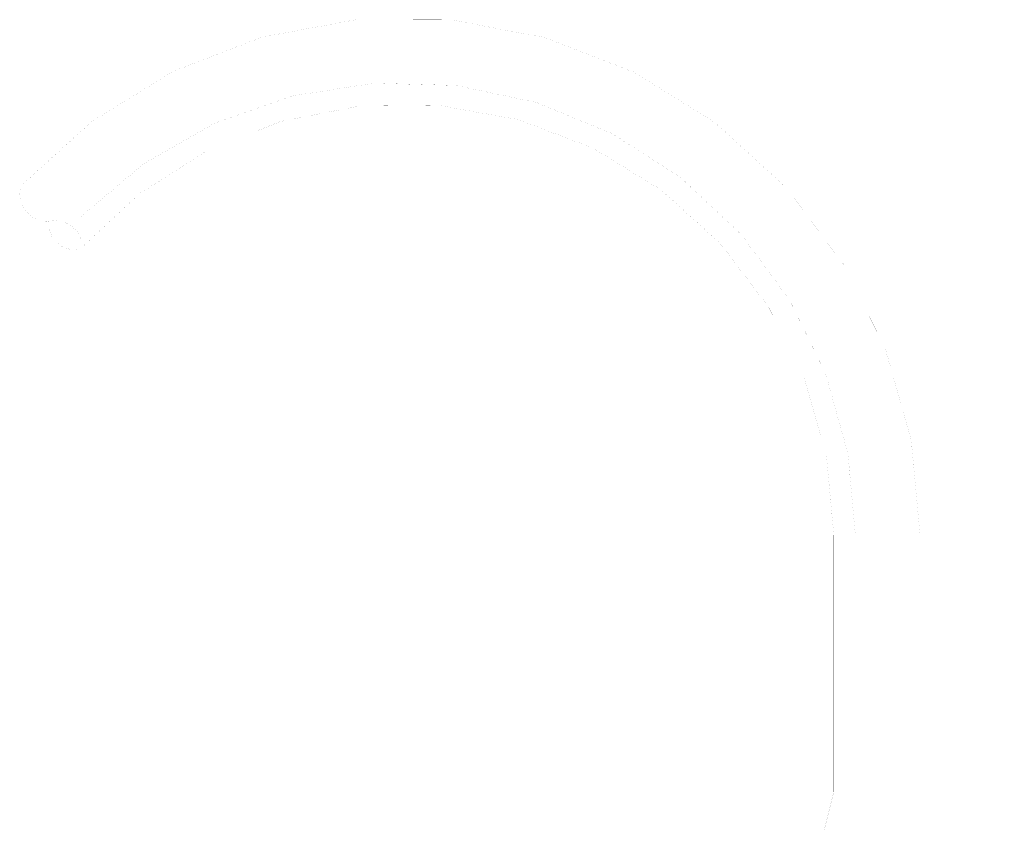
# Model space of a CAD drawing. Header units: millimetres. Extents: x -2171 to 1563, y -1758 to -1505.
# Drawn here: x 1351.891 to 1353.607, y -1609.957 to -1608.56 of the extents above; entities that cross this region are included whole.
import ezdxf

# ---------------------------------------------------------------- set-up
doc = ezdxf.new("R2010")
doc.units = ezdxf.units.MM
doc.layers.add('Tablet', color=150, linetype='Continuous', true_color=0x0180ff)

msp = doc.modelspace()

# ---------------------------------------------------------------- linework, layer by layer
at = {"layer": 'Tablet', "color": 7, "const_width": 0.00006}
for points in [[(1351.8933, -1608.8483), (1352.0162, -1608.7368), (1352.1574, -1608.6497), (1352.3122, -1608.59), (1352.4754, -1608.5597), (1352.6413, -1608.5599), (1352.8044, -1608.5906), (1352.9591, -1608.6507), (1353.1001, -1608.7382), (1353.2227, -1608.8501), (1353.3226, -1608.9826), (1353.3965, -1609.1311), (1353.4419, -1609.2907), (1353.4572, -1609.456), (1353.4572, -1609.9027)], [(1351.9972, -1608.9023), (1352.1064, -1608.8103), (1352.2305, -1608.7394), (1352.3654, -1608.6922), (1352.5065, -1608.6701), (1352.6494, -1608.6739), (1352.7891, -1608.7034), (1352.9213, -1608.7577), (1353.0415, -1608.835), (1353.1457, -1608.9327), (1353.2306, -1609.0477), (1353.2933, -1609.1761), (1353.3317, -1609.3137), (1353.3447, -1609.456), (1353.3447, -1609.9027)], [(1351.9966, -1608.9577), (1352.0983, -1608.8628), (1352.2158, -1608.7882), (1352.345, -1608.7366), (1352.4815, -1608.7098), (1352.6206, -1608.7087), (1352.7575, -1608.7332), (1352.8876, -1608.7827), (1353.0063, -1608.8553), (1353.1095, -1608.9486), (1353.1937, -1609.0593), (1353.256, -1609.1837), (1353.2943, -1609.3175), (1353.3072, -1609.456), (1353.3072, -1609.9027)], [(1351.9445, -1608.9097), (1351.9358, -1608.9101), (1351.9272, -1608.909), (1351.9189, -1608.9063), (1351.9113, -1608.9021), (1351.9046, -1608.8965), (1351.8991, -1608.8899), (1351.8948, -1608.8823), (1351.8921, -1608.874), (1351.8909, -1608.8654), (1351.8913, -1608.8568), (1351.8933, -1608.8483)], [(1351.9892, -1608.9599), (1351.9805, -1608.9594), (1351.9721, -1608.9572), (1351.9642, -1608.9536), (1351.9571, -1608.9486), (1351.951, -1608.9424), (1351.9461, -1608.9352), (1351.9427, -1608.9272), (1351.9407, -1608.9187), (1351.9403, -1608.91)], [(1351.9445, -1608.9097), (1351.9535, -1608.9092), (1351.9624, -1608.9104), (1351.971, -1608.9131), (1351.979, -1608.9174), (1351.986, -1608.923), (1351.9919, -1608.9299), (1351.9965, -1608.9377), (1351.9995, -1608.9462)], [(1353.1572, -1611.856), (1353.1572, -1610.6527), (1353.2322, -1610.6527), (1353.2322, -1610.5027), (1353.1947, -1610.5027), (1353.1947, -1610.3527), (1353.3072, -1609.9027), (1353.3822, -1609.9027), (1353.4572, -1609.9027), (1353.5697, -1610.3527), (1353.5697, -1610.5027), (1353.5322, -1610.5027), (1353.5322, -1610.6527), (1353.6072, -1610.6527), (1353.6072, -1611.856)], [(1353.2322, -1610.3527), (1353.3447, -1609.9027)]]:
    msp.add_lwpolyline(points, dxfattribs=at)

doc.saveas('drawing.dxf')
